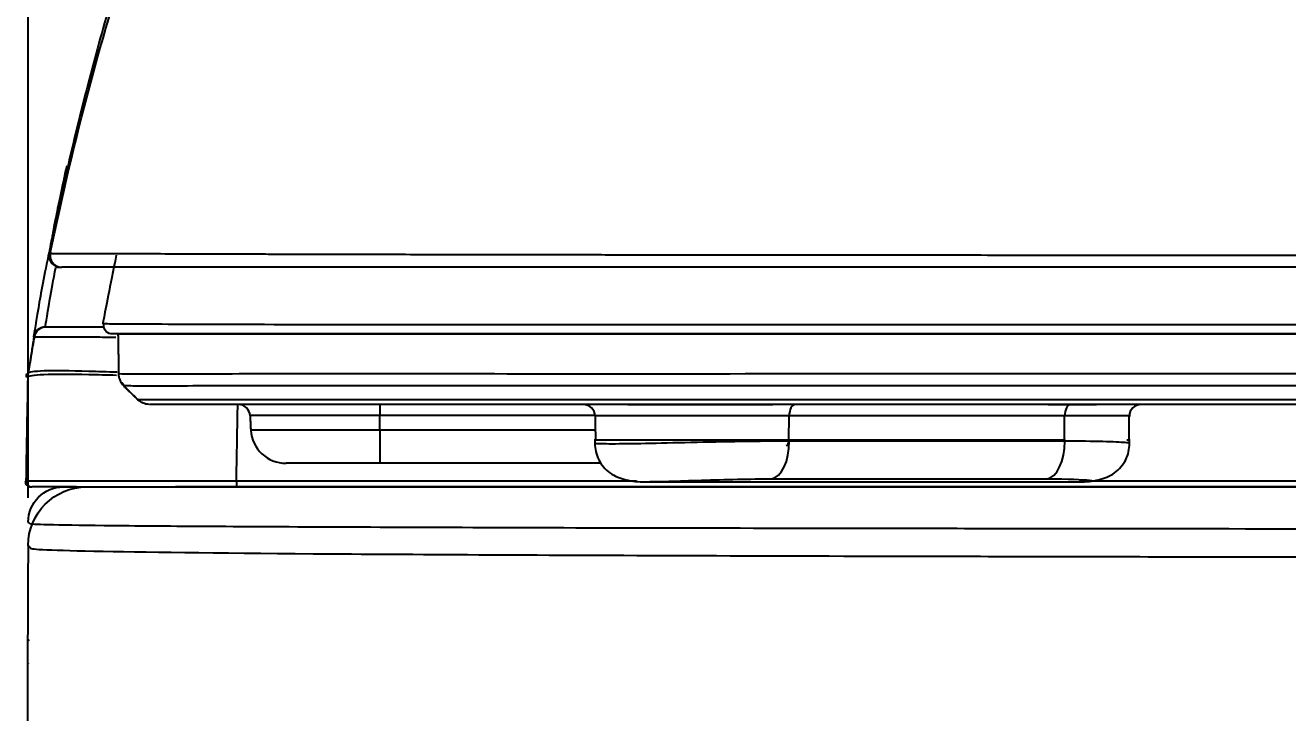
# Model space of a CAD drawing. Header units: millimetres. Extents: x 5 to 3846, y 5 to 2747.
# Drawn here: x 2400.4 to 2507.5, y 1175 to 1233.4 of the extents above; entities that cross this region are included whole.
import ezdxf

# ---------------------------------------------------------------- set-up
doc = ezdxf.new("R2010")
doc.units = ezdxf.units.MM
doc.layers.get('0').update_dxf_attribs({"color": 255})
doc.dimstyles.new('ISO-25', dxfattribs={"dimtxt": 2.5, "dimasz": 2.5, "dimexe": 1.25, "dimexo": 0.625, "dimtad": 1, "dimdsep": 46, "dimtxsty": 'Standard', "dimcen": 2.5, "dimadec": 0, "dimazin": 0, "dimtfac": 1, "dimtmove": 0, "dimatfit": 3, "dimfxl": 1, "dimarcsym": 0})

# ---------------------------------------------------------------- blocks, each defined once
blk = doc.blocks.new('*D193')
at = {"color": 3, "lineweight": -2, "transparency": 16777216}
for p, q in [((2400.59, 1193.28), (2400.59, 1427.47)), ((2790.62, 1193.27), (2790.62, 1427.47)), ((2416.84, 1419.35), (2774.37, 1419.35))]:
    blk.add_line(p, q, dxfattribs=at)
at = {"color": 3, "transparency": 16777216}
for points in [[(2416.84, 1422.05), (2416.84, 1416.64), (2400.59, 1419.35)], [(2774.37, 1422.05), (2774.37, 1416.64), (2790.62, 1419.35)]]:
    blk.add_solid(points, dxfattribs=at)
at = {"layer": 'DEFPOINTS', "color": 0, "transparency": 16777216}
for p in [(2790.62, 1419.35), (2400.59, 1189.21), (2790.62, 1189.21)]:
    blk.add_point(p, dxfattribs=at)
at = {"color": 3, "transparency": 16777216, "insert": (2595.61, 1435.6), "char_height": 19.5, "attachment_point": 5}
blk.add_mtext('390', dxfattribs=at)

msp = doc.modelspace()

# ---------------------------------------------------------------- linework, layer by layer
at = {"linetype": 'Continuous'}
for p, q in [((2400.56, 1203.54), (2400.56, 1203.53)), ((2400.59, 1203.82), (2400.59, 1203.82)), ((2408.27, 1203.82), (2408.27, 1203.82)), ((2408.71, 1202.77), (2408.71, 1202.77)), ((2409.88, 1201.63), (2409.89, 1201.63)), ((2409.89, 1201.63), (2409.9, 1201.63)), ((2430.46, 1201.2), (2430.46, 1200.26)), ((2451.5, 1201.2), (2463.8, 1201.2)), ((2487.18, 1201.2), (2491.28, 1201.2)), ((2430.46, 1199.05), (2430.46, 1200.26)), ((2465.17, 1198.19), (2465.19, 1200.22)), ((2488.55, 1198.2), (2488.57, 1200.22)), ((2494.05, 1200.22), (2488.57, 1200.22)), ((2430.46, 1199.05), (2430.46, 1196.2)), ((2448.7, 1198.26), (2448.7, 1197.66)), ((2448.7, 1198.2), (2465.2, 1198.2)), ((2465.2, 1198.2), (2488.58, 1198.2)), ((2465.2, 1198.2), (2465.2, 1198.08)), ((2488.58, 1198.08), (2465.2, 1198.08)), ((2488.58, 1198.2), (2488.58, 1198.08)), ((2494.08, 1197.66), (2494.08, 1198.26)), ((2463.69, 1194.88), (2487.08, 1194.88)), ((2402.85, 1194.2), (2402.86, 1194.2)), ((2403.6, 1194.2), (2595.62, 1194.2)), ((2405.59, 1194.2), (2595.61, 1194.2)), ((2452.95, 1194.64), (2489.84, 1194.64))]:
    msp.add_line(p, q, dxfattribs=at)
at = {"linetype": 'Continuous', "extrusion": (-0.000133824, 0, -1)}
msp.add_arc((-2407.71, 1207.9, -0.28), 0.7, 277.9824, 12.4697, dxfattribs=at)
at = {"linetype": 'Continuous', "extrusion": (0, 0, -1)}
for centre, radius, start, end in [((-2410.93, 1202.7), 1.5, 272.6764, 312.7804), ((-2405.59, 1189.2), 5, 0.0512, 89.8163), ((-2403.6, 1191.2), 3, 0.1002, 89.8254)]:
    msp.add_arc(centre, radius, start, end, dxfattribs=at)
at = {"linetype": 'Continuous'}
msp.add_arc((2400.91, 1194.7), 0.5, 179, 270, dxfattribs=at)
msp.add_arc((4380.93, 1175.26), 1980.38, 179.59653, 190.79915)
for centre, major_axis, ratio, start_param, end_param in [((2403.35, 1213.85), (0, 1), 0.999997, 1.378712, 3.141593), ((2402.05, 1206.77), (0, 1), 0.999998, 0, 1.40458), ((2402.1, 1206.77), (0, 1), 1, 0, 1.398926), ((2402.56, 1203.5), (1.97, -0.32), 0.99875, 3.140527, 3.284956), ((2402.56, 1203.5), (-2, 0), 1, 6.121381, 6.265732), ((2418.43, 1200.2), (0, -1), 1, 1.618177, 3.140682), ((2447.71, 1200.2), (0, 1), 1, 4.727707, 6.282993), ((2465.69, 1200.2), (0, -1), 0.5, 3.141593, 4.694936), ((2489.07, 1200.2), (0, -1), 0.5, 3.141593, 4.694936), ((2495.06, 1200.2), (0, -1), 1, 3.141768, 4.705021), ((2422.49, 1199.2), (0, 3), 1, 1.630638, 3.141987), ((2463.6, 1198.08), (0, -3.2), 0.500025, 0.061401, 1.570796), ((2464.92, 1198.2), (0, 0.5), 0.5, 3.141593, 4.694936), ((2486.98, 1198.08), (0, 3.2), 0.500025, 3.202994, 4.712389), ((2400.85, 1194.7), (0, -0.5), 1, 4.696787, 6.270272), ((2418.33, 1194.7), (0, 0.5), 0.106638, 1.553343, 3.141593)]:
    msp.add_ellipse(centre, major_axis=major_axis, ratio=ratio, start_param=start_param, end_param=end_param, dxfattribs=at)
for points, knots in [([(2414.83, 1256.4), (2414.42, 1255.26), (2413.42, 1252.47), (2411.84, 1248.08), (2409.82, 1242.56), (2407.5, 1235.2), (2405.56, 1228.12), (2403.85, 1221.09), (2402.8, 1216.13), (2402.31, 1213.61)], [0, 0, 0, 0, 0.071961, 0.183381, 0.354517, 0.497923, 0.65113, 0.82126, 1, 1, 1, 1]), ([(2402.48, 1214.05), (2404.47, 1223.73), (2406.93, 1232.89), (2410.4, 1243.28), (2411.13, 1245.34), (2411.98, 1247.71), (2412.07, 1247.98), (2412.17, 1248.25)], [0, 0, 0, 0, 0.775027, 0.775027, 0.97437, 0.97437, 1, 1, 1, 1]), ([(2403.87, 1221.48), (2403.67, 1220.57), (2403.24, 1218.57), (2402.81, 1216.41), (2402.53, 1214.97), (2402.39, 1214.19), (2402.38, 1214.09), (2402.37, 1214.04)], [0, 0, 0, 0, 0.19293, 0.460245, 0.640796, 0.819857, 1, 1, 1, 1]), ([(2402.38, 1214.16), (2401.96, 1212.23), (2401.67, 1210.61), (2401.18, 1207.78), (2401.05, 1206.93), (2401.06, 1206.93)], [0, 0, 0, 0, 0.423532, 0.423532, 1, 1, 1, 1]), ([(2402.48, 1214.05), (2402.5, 1214.06), (2402.52, 1214.06), (2402.55, 1214.06), (2402.58, 1214.06), (2402.59, 1214.05), (2402.64, 1214.01), (2402.52, 1214.01), (2404.6, 1214.02), (2408.37, 1214.02), (2412.15, 1214.01), (2414.66, 1214), (2415.42, 1214), (2416.37, 1213.99), (2417.53, 1213.99), (2418.92, 1213.99), (2420.56, 1213.98), (2422.47, 1213.98), (2424.69, 1213.97), (2427.25, 1213.97), (2430.18, 1213.96), (2433.52, 1213.95), (2437.32, 1213.95), (2441.59, 1213.94), (2446.35, 1213.93), (2451.65, 1213.92), (2457.51, 1213.92), (2463.98, 1213.91), (2471.11, 1213.9), (2478.93, 1213.9), (2487.47, 1213.89), (2496.7, 1213.88), (2506.64, 1213.88), (2517.28, 1213.87), (2528.68, 1213.87), (2540.83, 1213.86), (2553.67, 1213.86), (2567.14, 1213.86), (2581.18, 1213.85), (2590.74, 1213.85), (2595.61, 1213.85)], [0, 0, 0, 0, 0.101263, 0.200773, 0.248189, 0.294121, 0.338564, 0.3812, 0.421989, 0.461553, 0.499858, 0.50345, 0.508013, 0.513546, 0.520046, 0.527514, 0.535948, 0.545352, 0.555731, 0.567092, 0.579451, 0.592824, 0.607237, 0.622652, 0.638967, 0.656191, 0.674346, 0.693466, 0.713611, 0.734814, 0.757087, 0.780245, 0.804259, 0.829207, 0.855179, 0.882291, 0.910428, 0.939331, 0.969135, 1, 1, 1, 1]), ([(2408.08, 1213.88), (2407.79, 1212.5), (2407.57, 1211.36), (2407.21, 1209.56), (2407.09, 1208.89), (2406.94, 1208.1), (2406.94, 1208.08), (2406.94, 1208.08), (2406.94, 1208.08), (2406.94, 1208.08), (2406.94, 1208.08), (2406.93, 1208.07)], [0, 0, 0, 0, 0.08731, 0.08731, 0.175323, 0.175323, 0.263337, 0.263337, 0.439364, 0.439364, 1, 1, 1, 1]), ([(2402.05, 1207.77), (2402.04, 1207.77), (2402.17, 1208.58), (2402.58, 1210.88), (2402.74, 1211.79), (2402.95, 1212.84)], [0, 0, 0, 0, 0.678763, 0.678763, 1, 1, 1, 1]), ([(2595.61, 1212.85), (2585.7, 1212.85), (2575.79, 1212.85), (2556.42, 1212.85), (2546.91, 1212.85), (2528.24, 1212.85), (2519.01, 1212.85), (2501.4, 1212.85), (2493, 1212.85), (2477.02, 1212.85), (2469.39, 1212.85), (2455.18, 1212.85), (2448.68, 1212.85), (2436.86, 1212.85), (2431.53, 1212.85), (2422.1, 1212.85), (2418.1, 1212.85), (2411.52, 1212.85), (2408.93, 1212.85), (2405.21, 1212.85), (2404.07, 1212.85), (2403.57, 1212.85), (2403.6, 1212.85), (2403.59, 1212.85), (2403.59, 1212.85), (2403.57, 1212.85), (2403.57, 1212.85), (2403.53, 1212.85), (2403.49, 1212.85), (2403.46, 1212.85)], [0, 0, 0, 0, 0.0625, 0.0625, 0.125, 0.125, 0.1875, 0.1875, 0.25, 0.25, 0.3125, 0.3125, 0.375, 0.375, 0.4375, 0.4375, 0.5, 0.5, 0.5625, 0.5625, 0.625, 0.625, 0.65625, 0.65625, 0.6875, 0.6875, 0.75, 0.75, 1, 1, 1, 1]), ([(2406.93, 1208.07), (2406.93, 1208.07), (2406.94, 1208.07), (2406.94, 1208.07), (2406.93, 1208.07), (2406.93, 1208.07), (2406.92, 1208.07), (2407.51, 1208.06), (2408.12, 1208.06), (2409.89, 1208.05), (2411.05, 1208.04), (2415.33, 1208.02), (2419.22, 1208.01), (2429.09, 1207.99), (2435.16, 1208), (2448.92, 1207.99), (2456.65, 1207.99), (2469.52, 1207.99), (2474.06, 1207.99), (2483.4, 1207.98), (2488.22, 1207.98), (2503.1, 1207.98), (2513.57, 1207.98), (2535.69, 1207.97), (2547.22, 1207.97), (2570.41, 1207.97), (2582.15, 1207.97), (2600, 1207.97), (2606, 1207.97), (2617.84, 1207.97), (2623.7, 1207.97), (2641.13, 1207.97), (2652.54, 1207.97), (2674.89, 1207.98), (2685.49, 1207.98), (2700.55, 1207.98), (2705.43, 1207.98), (2714.9, 1207.98), (2719.52, 1207.99), (2732.68, 1207.99), (2740.59, 1207.99), (2754.72, 1208), (2761, 1208), (2771.35, 1208.01), (2775.46, 1208.02), (2781.62, 1208.04), (2783.67, 1208.06), (2784.96, 1208.07), (2785.04, 1208.07), (2785.06, 1208.07), (2785.05, 1208.07), (2785.05, 1208.07), (2785.05, 1208.07), (2785.05, 1208.07), (2785.04, 1208.08), (2785.04, 1208.08), (2785.04, 1208.08), (2785.04, 1208.08), (2785.04, 1208.08), (2785.04, 1208.08), (2785.05, 1208.06), (2785.02, 1208.24), (2784.94, 1208.64), (2784.69, 1209.97), (2784.51, 1210.91), (2784.26, 1212.15), (2784.26, 1212.16), (2784.25, 1212.17)], [0, 0, 0, 0, 0.035745, 0.035745, 0.057412, 0.057412, 0.079078, 0.079078, 0.100745, 0.100745, 0.122412, 0.122412, 0.165745, 0.165745, 0.209079, 0.209079, 0.252412, 0.252412, 0.274079, 0.274079, 0.295745, 0.295745, 0.339079, 0.339079, 0.382412, 0.382412, 0.425746, 0.425746, 0.447412, 0.447412, 0.469079, 0.469079, 0.512412, 0.512412, 0.555746, 0.555746, 0.577413, 0.577413, 0.599079, 0.599079, 0.642413, 0.642413, 0.685746, 0.685746, 0.72908, 0.72908, 0.772413, 0.772413, 0.79408, 0.79408, 0.815746, 0.815746, 0.85908, 0.85908, 0.945747, 0.945747, 0.967413, 0.967413, 0.97283, 0.97283, 0.978247, 0.978247, 0.98908, 0.98908, 0.999913, 0.999913, 1, 1, 1, 1]), ([(2401.11, 1206.94), (2401.09, 1206.81), (2401.07, 1206.69), (2400.95, 1206.02), (2400.86, 1205.46), (2400.77, 1204.91)], [0, 0, 0, 0, 0.182656, 0.182656, 1, 1, 1, 1]), ([(2401.09, 1206.93), (2401.07, 1206.82), (2400.99, 1206.33), (2400.92, 1205.84), (2400.83, 1205.31), (2400.79, 1205.03), (2400.77, 1204.91)], [0, 0, 0, 0, 0.083701, 0.390102, 0.717117, 1, 1, 1, 1]), ([(2401.06, 1206.93), (2401.06, 1206.93), (2401.06, 1206.93), (2401.07, 1206.93), (2401.07, 1206.93), (2401.08, 1206.93), (2401.09, 1206.93), (2401.09, 1206.93)], [0, 0, 0, 0, 0.095774, 0.095774, 0.478868, 0.478868, 1, 1, 1, 1]), ([(2401.09, 1206.93), (2401.1, 1206.93), (2401.1, 1206.93), (2401.11, 1206.94), (2401.11, 1206.94), (2401.11, 1206.94)], [0, 0, 0, 0, 0.398884, 0.398884, 1, 1, 1, 1]), ([(2401.11, 1206.94), (2401.11, 1206.95), (2402.98, 1206.95), (2406.82, 1206.93), (2407.42, 1206.93), (2408.05, 1206.92)], [0, 0, 0, 0, 0.854155, 0.854155, 1, 1, 1, 1]), ([(2784.37, 1207.2), (2784.37, 1207.2), (2784.37, 1207.2), (2784.37, 1207.2), (2784.37, 1207.2), (2784.37, 1207.2), (2784.36, 1207.2), (2784.36, 1207.2), (2784.37, 1207.2), (2784.37, 1207.2), (2784.37, 1207.2), (2784.37, 1207.2), (2784.38, 1207.2), (2784.37, 1207.2), (2784.3, 1207.2), (2783.48, 1207.2), (2782.76, 1207.2), (2780.79, 1207.2), (2779.53, 1207.2), (2774.96, 1207.2), (2770.87, 1207.2), (2760.6, 1207.2), (2754.35, 1207.2), (2740.27, 1207.2), (2732.4, 1207.2), (2719.28, 1207.2), (2714.68, 1207.2), (2705.23, 1207.2), (2700.36, 1207.2), (2685.34, 1207.2), (2674.77, 1207.2), (2652.46, 1207.2), (2641.07, 1207.2), (2623.68, 1207.2), (2617.82, 1207.2), (2606.01, 1207.2), (2600.01, 1207.2), (2582.2, 1207.2), (2570.47, 1207.2), (2547.33, 1207.2), (2535.82, 1207.2), (2513.75, 1207.2), (2503.3, 1207.2), (2488.45, 1207.2), (2483.65, 1207.2), (2474.33, 1207.2), (2469.81, 1207.2), (2456.97, 1207.2), (2449.27, 1207.2), (2435.57, 1207.2), (2429.53, 1207.2), (2419.72, 1207.2), (2415.85, 1207.2), (2411.62, 1207.2), (2410.47, 1207.2), (2408.74, 1207.2), (2408.14, 1207.2), (2407.59, 1207.2), (2407.61, 1207.2), (2407.61, 1207.2), (2407.61, 1207.2), (2407.62, 1207.2), (2407.61, 1207.2), (2407.61, 1207.2)], [0, 0, 0, 0, 0.000303, 0.000303, 0.005883, 0.005883, 0.028202, 0.028202, 0.117477, 0.117477, 0.162115, 0.162115, 0.184434, 0.184434, 0.206753, 0.206753, 0.229072, 0.229072, 0.251391, 0.251391, 0.296028, 0.296028, 0.340666, 0.340666, 0.385304, 0.385304, 0.407623, 0.407623, 0.429941, 0.429941, 0.474579, 0.474579, 0.519217, 0.519217, 0.541536, 0.541536, 0.563855, 0.563855, 0.608492, 0.608492, 0.65313, 0.65313, 0.697768, 0.697768, 0.720087, 0.720087, 0.742406, 0.742406, 0.787043, 0.787043, 0.831681, 0.831681, 0.876319, 0.876319, 0.898638, 0.898638, 0.920956, 0.920956, 0.943275, 0.943275, 0.965594, 0.965594, 1, 1, 1, 1]), ([(2408.21, 1207.2), (2408.21, 1207.2), (2408.21, 1207.2), (2408.23, 1207.2), (2408.31, 1207.2), (2409.62, 1207.2), (2411.64, 1207.2), (2416.17, 1207.2), (2417.94, 1207.2), (2422.02, 1207.2), (2424.34, 1207.2), (2432, 1207.2), (2438.03, 1207.2), (2451.89, 1207.2), (2459.82, 1207.2), (2476.96, 1207.2), (2486.2, 1207.2), (2501.06, 1207.2), (2506.21, 1207.2), (2516.71, 1207.2), (2522.04, 1207.2), (2538.31, 1207.2), (2549.5, 1207.2), (2566.8, 1207.2), (2572.66, 1207.2), (2584.33, 1207.2), (2590.16, 1207.2), (2595.99, 1207.2)], [0, 0, 0, 0, 0.036804, 0.036804, 0.093463, 0.093463, 0.20678, 0.20678, 0.263439, 0.263439, 0.320097, 0.320097, 0.433414, 0.433414, 0.546731, 0.546731, 0.660049, 0.660049, 0.716707, 0.716707, 0.773366, 0.773366, 0.886683, 0.886683, 0.943341, 0.943341, 1, 1, 1, 1]), ([(2400.77, 1204.91), (2400.75, 1204.8), (2400.73, 1204.68), (2400.67, 1204.32), (2400.63, 1204.07), (2400.59, 1203.82)], [0, 0, 0, 0, 0.31636, 0.31636, 1, 1, 1, 1]), ([(2400.56, 1203.53), (2400.53, 1201.91), (2400.51, 1200.28), (2400.45, 1197.34), (2400.43, 1196.03), (2400.41, 1194.71)], [0, 0, 0, 0, 0.552183, 0.552183, 1, 1, 1, 1]), ([(2400.59, 1203.82), (2400.59, 1203.82), (2400.6, 1203.85), (2400.56, 1203.8), (2400.54, 1203.77), (2400.53, 1203.8)], [0, 0, 0, 0, 0.679456, 0.679456, 1, 1, 1, 1]), ([(2400.56, 1203.53), (2400.6, 1203.76), (2402.48, 1203.81), (2406.46, 1203.74), (2407.25, 1203.72), (2408.1, 1203.7)], [0, 0, 0, 0, 0.817922, 0.817922, 1, 1, 1, 1]), ([(2408.15, 1203.93), (2407.29, 1203.96), (2406.49, 1203.99), (2402.5, 1204.11), (2400.63, 1204.06), (2400.59, 1203.82)], [0, 0, 0, 0, 0.185012, 0.185012, 1, 1, 1, 1]), ([(2408.27, 1203.82), (2408.26, 1203.82), (2408.25, 1203.82), (2408.28, 1203.82), (2408.3, 1203.82), (2408.77, 1203.81), (2409.23, 1203.8), (2411.23, 1203.8), (2413.34, 1203.81), (2421.96, 1203.82), (2430.81, 1203.82), (2453.81, 1203.81), (2467.93, 1203.82), (2500.07, 1203.82), (2518.04, 1203.82), (2546.54, 1203.82), (2556.28, 1203.82), (2576.04, 1203.81), (2585.99, 1203.79), (2595.99, 1203.82)], [0, 0, 0, 0, 0.145324, 0.145324, 0.188058, 0.188058, 0.230792, 0.230792, 0.316259, 0.316259, 0.487194, 0.487194, 0.65813, 0.65813, 0.829065, 0.829065, 0.914532, 0.914532, 1, 1, 1, 1]), ([(2408.29, 1203.82), (2408.28, 1203.78), (2408.26, 1203.55), (2408.4, 1203.18), (2408.6, 1202.88), (2408.71, 1202.79), (2408.72, 1202.78)], [0, 0, 0, 0, 0.101715, 0.562037, 0.941736, 1, 1, 1, 1]), ([(2595.99, 1202.77), (2586, 1202.74), (2576.07, 1202.77), (2556.34, 1202.77), (2546.62, 1202.77), (2518.16, 1202.77), (2500.22, 1202.77), (2468.15, 1202.77), (2454.06, 1202.77), (2431.12, 1202.77), (2422.3, 1202.77), (2413.72, 1202.77), (2411.63, 1202.76), (2409.65, 1202.76), (2409.2, 1202.77), (2408.74, 1202.78), (2408.73, 1202.77), (2408.72, 1202.77), (2408.72, 1202.77), (2408.72, 1202.77)], [0, 0, 0, 0, 0.098418, 0.098418, 0.196836, 0.196836, 0.393671, 0.393671, 0.590507, 0.590507, 0.787342, 0.787342, 0.88576, 0.88576, 0.934969, 0.934969, 0.984178, 0.984178, 1, 1, 1, 1]), ([(2409.88, 1201.63), (2409.88, 1201.63), (2409.87, 1201.63), (2409.88, 1201.63), (2409.9, 1201.63), (2410.3, 1201.63), (2410.73, 1201.63), (2412.66, 1201.63), (2414.72, 1201.63), (2423.19, 1201.63), (2431.93, 1201.63), (2454.72, 1201.63), (2468.75, 1201.63), (2500.64, 1201.63), (2518.53, 1201.63), (2546.87, 1201.63), (2556.59, 1201.63), (2576.17, 1201.63), (2586.04, 1201.63), (2596, 1201.63)], [0, 0, 0, 0, 0.165004, 0.165004, 0.206754, 0.206754, 0.248504, 0.248504, 0.332003, 0.332003, 0.499003, 0.499003, 0.666002, 0.666002, 0.833001, 0.833001, 0.9165, 0.9165, 1, 1, 1, 1]), ([(2595.99, 1201.2), (2586.07, 1201.2), (2576.24, 1201.2), (2556.74, 1201.2), (2547.05, 1201.2), (2518.82, 1201.2), (2501, 1201.2), (2469.26, 1201.2), (2455.3, 1201.2), (2432.66, 1201.2), (2423.99, 1201.2), (2415.62, 1201.2), (2413.59, 1201.2), (2411.72, 1201.2), (2411.32, 1201.2), (2410.94, 1201.2), (2410.93, 1201.2), (2410.93, 1201.2), (2410.93, 1201.2), (2410.93, 1201.2)], [0, 0, 0, 0, 0.099825, 0.099825, 0.199649, 0.199649, 0.399298, 0.399298, 0.598948, 0.598948, 0.798597, 0.798597, 0.898421, 0.898421, 0.948334, 0.948334, 0.998246, 0.998246, 1, 1, 1, 1]), ([(2418.27, 1194.71), (2418.3, 1196.03), (2418.32, 1197.34), (2418.36, 1199.51), (2418.37, 1200.36), (2418.39, 1201.2)], [0, 0, 0, 0, 0.608475, 0.608475, 1, 1, 1, 1]), ([(2430.46, 1200.26), (2427.58, 1200.26), (2424.69, 1200.26), (2420.63, 1200.26), (2419.43, 1200.26), (2419.43, 1200.26), (2419.43, 1200.26), (2419.43, 1200.26)], [0, 0, 0, 0, 0.499719, 0.499719, 0.999438, 0.999438, 1, 1, 1, 1]), ([(2448.71, 1200.26), (2448.29, 1200.26), (2447.88, 1200.26), (2444.63, 1200.26), (2441.79, 1200.26), (2438.9, 1200.26), (2438.83, 1200.26), (2436, 1200.26), (2433.23, 1200.26), (2430.46, 1200.26)], [0, 0, 0, 0, 0.068358, 0.068358, 0.534179, 0.534179, 0.544944, 0.544944, 1, 1, 1, 1]), ([(2465.19, 1200.22), (2462.71, 1200.22), (2459.62, 1200.22), (2454.09, 1200.22), (2451.63, 1200.22), (2449.23, 1200.22), (2448.72, 1200.22), (2448.72, 1200.22)], [0, 0, 0, 0, 0.374194, 0.374194, 0.748388, 0.748388, 1, 1, 1, 1]), ([(2488.57, 1200.22), (2487.99, 1200.22), (2487.42, 1200.22), (2484.53, 1200.22), (2482.22, 1200.22), (2477.46, 1200.22), (2475, 1200.22), (2470.09, 1200.22), (2467.64, 1200.22), (2465.19, 1200.22)], [0, 0, 0, 0, 0.074074, 0.074074, 0.37037, 0.37037, 0.685185, 0.685185, 1, 1, 1, 1]), ([(2419.49, 1199.05), (2419.49, 1199.05), (2419.49, 1199.05), (2419.5, 1199.05), (2420.68, 1199.05), (2424.73, 1199.05), (2427.56, 1199.05), (2430.46, 1199.05)], [0, 0, 0, 0, 0.00009, 0.00009, 0.500045, 0.500045, 1, 1, 1, 1]), ([(2430.46, 1199.05), (2432.46, 1199.05), (2434.46, 1199.05), (2439.96, 1199.05), (2443.46, 1199.05), (2447, 1199.05), (2447.03, 1199.05), (2447.62, 1199.05), (2448.18, 1199.05), (2448.73, 1199.05)], [0, 0, 0, 0, 0.328352, 0.328352, 0.902967, 0.902967, 0.90883, 0.90883, 1, 1, 1, 1]), ([(2465.2, 1198.08), (2462.7, 1198.08), (2459.62, 1198.02), (2455.46, 1197.93), (2454.14, 1197.9), (2451.87, 1197.85), (2450.89, 1197.84), (2449.46, 1197.84), (2448.98, 1197.85), (2448.73, 1197.88), (2448.7, 1197.89), (2448.7, 1197.9)], [0, 0, 0, 0, 0.375103, 0.375103, 0.562655, 0.562655, 0.750207, 0.750207, 0.937759, 0.937759, 1, 1, 1, 1]), ([(2448.76, 1198.19), (2448.76, 1198.19), (2449.25, 1198.19), (2451.63, 1198.19), (2454.08, 1198.19), (2459.63, 1198.19), (2462.67, 1198.19), (2465.17, 1198.19)], [0, 0, 0, 0, 0.251295, 0.251295, 0.625648, 0.625648, 1, 1, 1, 1]), ([(2494.07, 1197.9), (2494.05, 1197.92), (2493.93, 1197.94), (2492.96, 1198.02), (2491.07, 1198.08), (2488.58, 1198.08)], [0, 0, 0, 0, 0.231399, 0.231399, 1, 1, 1, 1]), ([(2448.7, 1197.9), (2448.7, 1197.65), (2448.75, 1197.16), (2449.01, 1196.47), (2449.42, 1195.86), (2450.17, 1195.18), (2451.36, 1194.73), (2452.39, 1194.61), (2452.95, 1194.64)], [0, 0, 0, 0, 0.100739, 0.209468, 0.326275, 0.450451, 0.715822, 1, 1, 1, 1]), ([(2489.84, 1194.64), (2490.4, 1194.61), (2491.42, 1194.73), (2492.61, 1195.18), (2493.36, 1195.86), (2493.77, 1196.47), (2494.02, 1197.16), (2494.07, 1197.65), (2494.08, 1197.9)], [0, 0, 0, 0, 0.283967, 0.548979, 0.672993, 0.789928, 0.898932, 1, 1, 1, 1]), ([(2430.46, 1196.2), (2428.36, 1196.2), (2426.3, 1196.2), (2423.35, 1196.2), (2422.49, 1196.2), (2422.49, 1196.2), (2422.49, 1196.2), (2422.49, 1196.2)], [0, 0, 0, 0, 0.499707, 0.499707, 0.999413, 0.999413, 1, 1, 1, 1]), ([(2452.95, 1194.64), (2453.47, 1194.64), (2454.17, 1194.65), (2455.81, 1194.7), (2456.76, 1194.73), (2459.73, 1194.83), (2461.93, 1194.88), (2463.69, 1194.88)], [0, 0, 0, 0, 0.249343, 0.249343, 0.499562, 0.499562, 1, 1, 1, 1]), ([(2487.08, 1194.88), (2488.85, 1194.88), (2490.17, 1194.83), (2490.94, 1194.73), (2490.99, 1194.7), (2490.71, 1194.65), (2490.36, 1194.64), (2489.84, 1194.64)], [0, 0, 0, 0, 0.500595, 0.500595, 0.750892, 0.750892, 1, 1, 1, 1]), ([(2400.41, 1194.71), (2400.41, 1194.71), (2400.86, 1194.71), (2402.61, 1194.71), (2403.9, 1194.71), (2408.79, 1194.71), (2413.38, 1194.71), (2418.27, 1194.71)], [0, 0, 0, 0, 0.25, 0.25, 0.5, 0.5, 1, 1, 1, 1]), ([(2595.62, 1190.59), (2587.2, 1190.59), (2578.85, 1190.59), (2562.24, 1190.59), (2553.95, 1190.6), (2529.75, 1190.61), (2514.38, 1190.61), (2492.51, 1190.63), (2485.47, 1190.64), (2472.17, 1190.66), (2465.86, 1190.67), (2453.95, 1190.69), (2448.31, 1190.7), (2437.88, 1190.73), (2433.13, 1190.75), (2424.56, 1190.78), (2420.73, 1190.8), (2414, 1190.84), (2411.09, 1190.86), (2404.02, 1190.93), (2401.35, 1190.98), (2400.75, 1191.05), (2400.76, 1191.06), (2400.74, 1191.08), (2400.73, 1191.09), (2400.7, 1191.12), (2400.68, 1191.14), (2400.63, 1191.19), (2400.61, 1191.21), (2400.6, 1191.21), (2400.6, 1191.21), (2400.6, 1191.21)], [0, 0, 0, 0, 0.057636, 0.057636, 0.115271, 0.115271, 0.230542, 0.230542, 0.288178, 0.288178, 0.345814, 0.345814, 0.403449, 0.403449, 0.461085, 0.461085, 0.51872, 0.51872, 0.576356, 0.576356, 0.691627, 0.691627, 0.720445, 0.720445, 0.749263, 0.749263, 0.806898, 0.806898, 0.922169, 0.922169, 1, 1, 1, 1]), ([(2595.61, 1188.17), (2578.08, 1188.17), (2560.94, 1188.18), (2535.82, 1188.19), (2527.5, 1188.2), (2511.51, 1188.22), (2503.79, 1188.23), (2488.92, 1188.25), (2481.77, 1188.27), (2468.03, 1188.3), (2461.59, 1188.32), (2449.58, 1188.36), (2444, 1188.38), (2433.71, 1188.44), (2428.97, 1188.46), (2416.46, 1188.56), (2410.24, 1188.63), (2404.15, 1188.76), (2402.71, 1188.8), (2401.41, 1188.87), (2401.12, 1188.89), (2400.85, 1188.94), (2400.85, 1188.96), (2400.68, 1189.13), (2400.6, 1189.21), (2400.59, 1189.21), (2400.59, 1189.21), (2400.59, 1189.21)], [0, 0, 0, 0, 0.119578, 0.119578, 0.179366, 0.179366, 0.239155, 0.239155, 0.298944, 0.298944, 0.358733, 0.358733, 0.418522, 0.418522, 0.47831, 0.47831, 0.597888, 0.597888, 0.657677, 0.657677, 0.687571, 0.687571, 0.717465, 0.717465, 0.956621, 0.956621, 1, 1, 1, 1])]:
    msp.add_open_spline(points, degree=3, knots=knots, dxfattribs=at)
for points, degree in [([(2402.37, 1214.04), (2402.46, 1214.05), (2402.45, 1214.06), (2402.48, 1214.05)], 3), ([(2406.96, 1207.77), (2403.86, 1207.77), (2402.1, 1207.77), (2402.1, 1207.77)], 3), ([(2408.22, 1207.2), (2408.28, 1203.82)], 1), ([(2400.54, 1204.42), (2400.54, 1204.42)], 1), ([(2400.47, 1203.82), (2400.38, 1203.66), (2400.45, 1203.52)], 2), ([(2400.56, 1203.53), (2400.56, 1203.53)], 1), ([(2400.56, 1203.53), (2400.56, 1203.53), (2400.56, 1203.53), (2400.56, 1203.53)], 3), ([(2408.55, 1203.08), (2408.73, 1202.78)], 1), ([(2408.69, 1202.79), (2409.29, 1202.21), (2409.88, 1201.63)], 2), ([(2408.72, 1202.77), (2409.3, 1202.2), (2409.88, 1201.63)], 2), ([(2419.43, 1200.26), (2419.49, 1199.03)], 1), ([(2448.71, 1200.23), (2448.75, 1198.18)], 1), ([(2494.03, 1198.18), (2494.06, 1200.23)], 1), ([(2493.85, 1198.19), (2493.96, 1198.19), (2494.02, 1198.19), (2494.02, 1198.19)], 3), ([(2449.22, 1196.2), (2442.97, 1196.2), (2436.71, 1196.2), (2430.46, 1196.2)], 3), ([(2400.43, 1194.71), (2400.4, 1194.71), (2400.38, 1194.71), (2400.37, 1194.71)], 3), ([(2404.69, 1194.2), (2402.26, 1194.2), (2400.91, 1194.2), (2400.91, 1194.2)], 3), ([(2404.6, 1194.2), (2404.52, 1194.2), (2404.48, 1194.2), (2404.48, 1194.2)], 3), ([(2418.33, 1194.2), (2416.52, 1194.2), (2414.75, 1194.2), (2413.09, 1194.2)], 3), ([(2418.27, 1194.71), (2429.58, 1194.71), (2440.9, 1194.71), (2452.22, 1194.71)], 3), ([(2595.61, 1194.2), (2536.35, 1194.2), (2477.25, 1194.2), (2418.33, 1194.2)], 3), ([(2490.56, 1194.71), (2525.53, 1194.71), (2560.56, 1194.71), (2595.61, 1194.71)], 3), ([(2400.6, 1181.21), (2400.61, 1181.21), (2400.64, 1181.19), (2400.67, 1181.15)], 3), ([(2400.59, 1179.21), (2400.59, 1179.21), (2400.59, 1179.21), (2400.6, 1179.2)], 3)]:
    msp.add_open_spline(points, degree=degree, dxfattribs=at)
msp.add_rational_spline([(2402.48, 1214.05), (2402.24, 1212.85), (2403.46, 1212.85)], [1, 0.632081559574, 1], degree=2, dxfattribs=at)

# ---------------------------------------------------------------- dimensions: what is measured, and where the dimension line sits
dim = msp.add_linear_dim(base=(2790.62, 1419.35), p1=(2400.59, 1189.21), p2=(2790.62, 1189.21), dimstyle='ISO-25', override={"dimscale": 6.5, "dimtxt": 3, "dimgap": 1, "dimdec": 0, "dimclrd": 3, "dimclre": 3, "dimclrt": 3, "dimtdec": 0})
dim.commit()
dim.dimension.update_dxf_attribs({"geometry": '*D193', "text_midpoint": (2595.61, 1435.6)})

doc.saveas('drawing.dxf')
